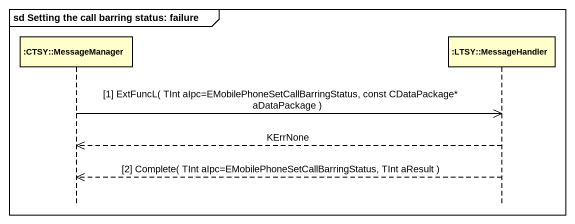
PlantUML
@startuml
mainframe sd Setting the call barring status: failure
hide footbox
participant ":CTSY::MessageManager" as CTSY_MessageManager
participant ":LTSY::MessageHandler" as LTSY_MessageHandler

CTSY_MessageManager ->> LTSY_MessageHandler : [1] ExtFuncL( TInt aIpc=EMobilePhoneSetCallBarringStatus, const CDataPackage* aDataPackage )
LTSY_MessageHandler -->> CTSY_MessageManager : KErrNone
LTSY_MessageHandler -->> CTSY_MessageManager : [2] Complete( TInt aIpc=EMobilePhoneSetCallBarringStatus, TInt aResult )
@enduml
